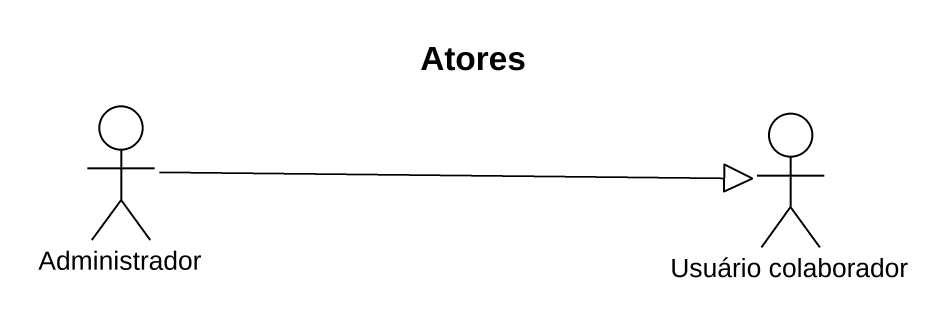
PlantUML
@startuml
title Atores
actor Administrador
actor "Usuário colaborador" as Usuário_colaborador
Administrador -right-|> Usuário_colaborador
@enduml
